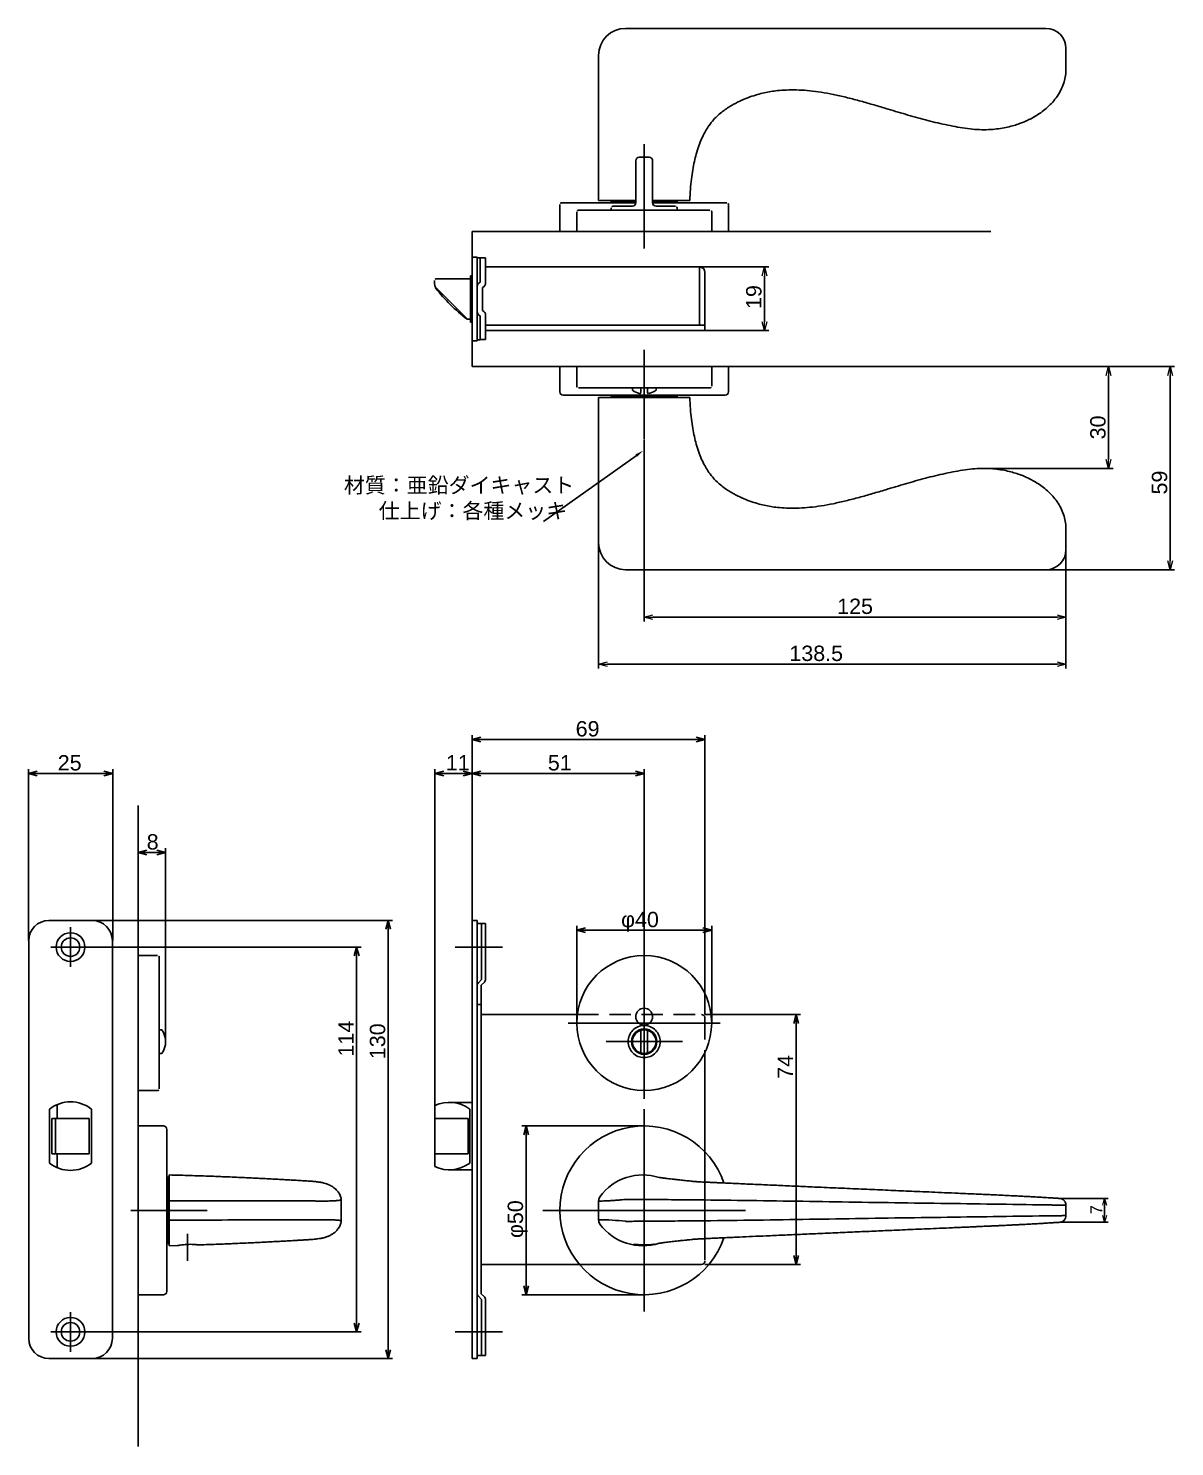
# Model space of a CAD drawing. Header units: millimetres. Extents: x 0 to 1313252738, y -131 to 560100888.
# Drawn here: x 1312632175.7 to 1312632515.4, y 560064987.7 to 560065407.9 of the extents above; entities that cross this region are included whole.
import ezdxf

# ---------------------------------------------------------------- set-up
doc = ezdxf.new("R2010")
doc.units = ezdxf.units.MM
doc.linetypes.add('CENTER2', pattern=[28.575, 19.05, -3.175, 3.175, -3.175])
doc.linetypes.add('HIDDEN', pattern=[9.525, 6.35, -3.175])
doc.layers.get('0').update_dxf_attribs({"lineweight": 0})
for name, color, linetype in [('01', 1, 'Continuous'), ('1CENTER', 7, 'CENTER2'), ('1DIM', 7, 'Continuous'), ('1HIDDEN', 7, 'HIDDEN')]:
    doc.layers.add(name, color=color, linetype=linetype)
doc.styles.get("Standard").update_dxf_attribs({"font": 'arial.ttf'})

msp = doc.modelspace()

# ---------------------------------------------------------------- linework, layer by layer
at = {"linetype": 'ByBlock'}
for p, q in [((1312632393.138, 560065334.573), (1312632393.834, 560065337.173)), ((1312632393.834, 560065337.173), (1312632394.531, 560065334.573)), ((1312632393.834, 560065337.173), (1312632393.834, 560065334.573)), ((1312632393.834, 560065318.373), (1312632393.138, 560065320.973)), ((1312632394.531, 560065320.973), (1312632393.834, 560065318.373)), ((1312632393.834, 560065318.373), (1312632393.834, 560065320.973)), ((1312632495.11, 560065305.073), (1312632495.806, 560065307.673)), ((1312632495.806, 560065307.673), (1312632496.503, 560065305.073)), ((1312632495.806, 560065307.673), (1312632495.806, 560065305.073)), ((1312632513.372, 560065305.073), (1312632514.069, 560065307.673)), ((1312632514.069, 560065307.673), (1312632514.766, 560065305.073)), ((1312632514.069, 560065307.673), (1312632514.069, 560065305.073)), ((1312632495.806, 560065277.507), (1312632495.11, 560065280.107)), ((1312632496.503, 560065280.107), (1312632495.806, 560065277.507)), ((1312632495.806, 560065277.507), (1312632495.806, 560065280.107)), ((1312632514.069, 560065247.473), (1312632513.372, 560065250.073)), ((1312632514.766, 560065250.073), (1312632514.069, 560065247.473)), ((1312632514.069, 560065247.473), (1312632514.069, 560065250.073)), ((1312632358.173, 560065233.463), (1312632360.773, 560065234.16)), ((1312632480.573, 560065234.16), (1312632483.173, 560065233.463)), ((1312632360.773, 560065232.766), (1312632358.173, 560065233.463)), ((1312632358.173, 560065233.463), (1312632360.773, 560065233.463)), ((1312632483.173, 560065233.463), (1312632480.573, 560065232.766)), ((1312632483.173, 560065233.463), (1312632480.573, 560065233.463)), ((1312632344.673, 560065219.53), (1312632347.273, 560065220.227)), ((1312632347.273, 560065218.833), (1312632344.673, 560065219.53)), ((1312632344.673, 560065219.53), (1312632347.273, 560065219.53)), ((1312632480.573, 560065220.227), (1312632483.173, 560065219.53)), ((1312632483.173, 560065219.53), (1312632480.573, 560065218.833)), ((1312632483.173, 560065219.53), (1312632480.573, 560065219.53)), ((1312632494.086, 560065059.211), (1312632494.622, 560065061.211)), ((1312632494.622, 560065061.211), (1312632495.158, 560065059.211)), ((1312632494.622, 560065061.211), (1312632494.622, 560065059.211)), ((1312632494.622, 560065054.14), (1312632494.086, 560065056.14)), ((1312632495.158, 560065056.14), (1312632494.622, 560065054.14)), ((1312632494.622, 560065054.14), (1312632494.622, 560065056.14))]:
    msp.add_line(p, q, dxfattribs=at)
at = {"layer": '01'}
for p, q in [((1312632344.673, 560065356.873), (1312632344.673, 560065399.873)), ((1312632358.173, 560065342.673), (1312632358.173, 560065373.591)), ((1312632358.173, 560065342.673), (1312632358.173, 560065372.302)), ((1312632355.673, 560065368.673), (1312632355.673, 560065356.173)), ((1312632355.673, 560065368.627), (1312632355.673, 560065356.127)), ((1312632359.673, 560065369.673), (1312632356.673, 560065369.673)), ((1312632358.173, 560065342.673), (1312632358.173, 560065371.965)), ((1312632360.673, 560065368.673), (1312632360.673, 560065356.173)), ((1312632360.673, 560065368.627), (1312632360.673, 560065356.127)), ((1312632333.173, 560065347.673), (1312632333.173, 560065355.673)), ((1312632333.673, 560065356.173), (1312632355.673, 560065356.173)), ((1312632360.673, 560065356.173), (1312632382.673, 560065356.173)), ((1312632383.173, 560065347.673), (1312632383.173, 560065355.673)), ((1312632338.173, 560065347.673), (1312632338.173, 560065353.473)), ((1312632338.673, 560065353.973), (1312632377.673, 560065353.973)), ((1312632348.423, 560065354.673), (1312632348.423, 560065353.973)), ((1312632354.673, 560065355.173), (1312632348.923, 560065355.173)), ((1312632367.423, 560065355.173), (1312632361.673, 560065355.173)), ((1312632367.923, 560065354.673), (1312632367.923, 560065353.973)), ((1312632378.173, 560065347.673), (1312632378.173, 560065353.473)), ((1312632307.174, 560065347.673), (1312632460.928, 560065347.673)), ((1312632333.173, 560065347.673), (1312632383.173, 560065347.673)), ((1312632378.173, 560065347.673), (1312632338.173, 560065347.673)), ((1312632358.173, 560065312.673), (1312632358.173, 560065286.173)), ((1312632358.173, 560065312.673), (1312632358.173, 560065286.173)), ((1312632333.173, 560065307.673), (1312632333.173, 560065300.173)), ((1312632338.173, 560065307.673), (1312632378.173, 560065307.673)), ((1312632338.173, 560065307.673), (1312632338.173, 560065301.873)), ((1312632378.173, 560065307.673), (1312632378.173, 560065301.873)), ((1312632383.173, 560065307.673), (1312632383.173, 560065300.173)), ((1312632377.673, 560065301.373), (1312632338.673, 560065301.373)), ((1312632354.673, 560065300.65), (1312632354.673, 560065301.373)), ((1312632357.173, 560065299.974), (1312632357.173, 560065301.373)), ((1312632359.173, 560065299.973), (1312632359.173, 560065301.373)), ((1312632361.673, 560065300.65), (1312632361.673, 560065301.373)), ((1312632334.173, 560065299.173), (1312632382.173, 560065299.173)), ((1312632344.673, 560065298.473), (1312632344.673, 560065255.473)), ((1312632307.173, 560065143.545), (1312632307.173, 560065198.475)), ((1312632373.573, 560065197.175), (1312632309.773, 560065197.175)), ((1312632376.173, 560065115.673), (1312632376.173, 560065198.475)), ((1312632175.673, 560065137.673), (1312632175.673, 560065188.395)), ((1312632200.673, 560065137.673), (1312632200.673, 560065188.395)), ((1312632296.173, 560065085.673), (1312632296.173, 560065188.395)), ((1312632307.173, 560065143.545), (1312632307.173, 560065188.395)), ((1312632307.173, 560065143.545), (1312632307.173, 560065188.395)), ((1312632358.173, 560065107.673), (1312632358.173, 560065188.395)), ((1312632178.273, 560065187.095), (1312632198.073, 560065187.095)), ((1312632298.773, 560065187.095), (1312632304.573, 560065187.095)), ((1312632309.773, 560065187.095), (1312632355.573, 560065187.095)), ((1312632208.173, 560065177.675), (1312632208.173, 560064987.675)), ((1312632208.173, 560065133.173), (1312632208.173, 560065164.973)), ((1312632210.773, 560065163.673), (1312632213.742, 560065163.673)), ((1312632216.342, 560065107.673), (1312632216.342, 560065164.973)), ((1312632194.573, 560065143.573), (1312632283.626, 560065143.573)), ((1312632338.173, 560065113.173), (1312632338.173, 560065141.973)), ((1312632378.173, 560065113.173), (1312632378.173, 560065141.973)), ((1312632282.326, 560065140.973), (1312632282.326, 560065016.374)), ((1312632340.773, 560065140.673), (1312632375.573, 560065140.673)), ((1312632193.975, 560065135.674), (1312632274.261, 560065135.674)), ((1312632208.173, 560065133.173), (1312632208.173, 560065093.173)), ((1312632208.173, 560065133.173), (1312632213.973, 560065133.173)), ((1312632214.473, 560065093.673), (1312632214.473, 560065132.673)), ((1312632272.961, 560065133.074), (1312632272.961, 560065024.274)), ((1312632302.173, 560065135.673), (1312632316.173, 560065135.673)), ((1312632358.173, 560065135.673), (1312632358.173, 560065090.673)), ((1312632358.173, 560065118.985), (1312632358.173, 560065096.362)), ((1312632335.673, 560065113.173), (1312632380.673, 560065113.173)), ((1312632376.173, 560065115.673), (1312632404.473, 560065115.673)), ((1312632403.173, 560065113.073), (1312632403.173, 560065044.273)), ((1312632215.215, 560065111.173), (1312632214.473, 560065111.173)), ((1312632369.485, 560065107.673), (1312632346.861, 560065107.673)), ((1312632357.173, 560065104.319), (1312632357.173, 560065111.027)), ((1312632359.173, 560065104.319), (1312632359.173, 560065111.027)), ((1312632215.215, 560065104.173), (1312632214.473, 560065104.173)), ((1312632208.173, 560065093.173), (1312632213.973, 560065093.173)), ((1312632358.173, 560065087.675), (1312632358.173, 560065027.675)), ((1312632208.173, 560065082.675), (1312632208.173, 560065032.675)), ((1312632208.173, 560065082.675), (1312632215.673, 560065082.675)), ((1312632358.173, 560065082.675), (1312632321.873, 560065082.675)), ((1312632216.673, 560065033.675), (1312632216.673, 560065081.675)), ((1312632323.173, 560065080.075), (1312632323.173, 560065035.275)), ((1312632376.173, 560065075.023), (1312632376.173, 560065042.873)), ((1312632206.045, 560065057.675), (1312632228.673, 560065057.675)), ((1312632328.173, 560065057.675), (1312632388.173, 560065057.675)), ((1312632338.964, 560065041.673), (1312632375.173, 560065041.673)), ((1312632376.173, 560065041.673), (1312632404.473, 560065041.673)), ((1312632208.173, 560065032.675), (1312632215.673, 560065032.675)), ((1312632358.173, 560065032.675), (1312632321.873, 560065032.675)), ((1312632193.975, 560065021.674), (1312632274.261, 560065021.674)), ((1312632302.173, 560065021.673), (1312632316.173, 560065021.673)), ((1312632194.5, 560065013.774), (1312632283.626, 560065013.774))]:
    msp.add_line(p, q, dxfattribs=at)
at = {"layer": '01', "linetype": 'Continuous'}
for p, q in [((1312632355.673, 560065356.873), (1312632345.061, 560065356.873)), ((1312632348.173, 560065356.673), (1312632355.673, 560065356.673)), ((1312632369.948, 560065356.873), (1312632360.673, 560065356.873)), ((1312632360.673, 560065356.673), (1312632368.173, 560065356.673)), ((1312632368.173, 560065356.873), (1312632368.173, 560065356.673)), ((1312632371.673, 560065356.873), (1312632369.948, 560065356.873)), ((1312632369.948, 560065298.473), (1312632345.061, 560065298.473)), ((1312632348.173, 560065298.673), (1312632348.173, 560065298.473)), ((1312632348.173, 560065298.673), (1312632368.173, 560065298.673)), ((1312632368.173, 560065298.473), (1312632368.173, 560065298.673)), ((1312632371.673, 560065298.473), (1312632369.948, 560065298.473)), ((1312632217.373, 560065067.675), (1312632217.173, 560065067.675)), ((1312632217.173, 560065057.675), (1312632217.173, 560065067.675)), ((1312632217.373, 560065068.175), (1312632217.373, 560065061.727)), ((1312632217.173, 560065047.675), (1312632217.173, 560065057.675)), ((1312632217.373, 560065060.544), (1312632217.373, 560065054.806)), ((1312632268.373, 560065054.481), (1312632268.373, 560065060.931)), ((1312632268.373, 560065060.931), (1312632268.373, 560065060.921)), ((1312632344.673, 560065060.417), (1312632344.673, 560065054.867)), ((1312632483.173, 560065059.219), (1312632483.173, 560065056.131)), ((1312632217.373, 560065053.622), (1312632217.373, 560065047.175)), ((1312632268.296, 560065053.87), (1312632268.3, 560065053.878)), ((1312632268.3, 560065053.878), (1312632268.3, 560065053.878)), ((1312632268.3, 560065053.878), (1312632268.3, 560065053.878)), ((1312632217.173, 560065047.675), (1312632217.373, 560065047.675)), ((1312632217.373, 560065047.175), (1312632219.828, 560065047.244))]:
    msp.add_line(p, q, dxfattribs=at)
at = {"layer": '01', "linetype": 'ByBlock'}
for p, q in [((1312632307.174, 560065347.673), (1312632307.174, 560065307.673)), ((1312632307.174, 560065340.073), (1312632308.674, 560065340.073)), ((1312632307.174, 560065315.273), (1312632307.174, 560065340.073)), ((1312632308.674, 560065340.073), (1312632308.674, 560065315.273)), ((1312632308.674, 560065339.873), (1312632311.174, 560065339.873)), ((1312632309.574, 560065332.673), (1312632309.574, 560065339.873)), ((1312632311.174, 560065332.512), (1312632311.174, 560065339.873)), ((1312632307.174, 560065334.523), (1312632306.674, 560065334.523)), ((1312632306.674, 560065320.823), (1312632306.674, 560065334.523)), ((1312632374.574, 560065337.173), (1312632311.174, 560065337.173)), ((1312632374.574, 560065319.973), (1312632374.574, 560065337.173)), ((1312632376.174, 560065318.373), (1312632376.174, 560065335.573)), ((1312632296.074, 560065332.473), (1312632296.074, 560065333.173)), ((1312632296.074, 560065332.095), (1312632296.074, 560065332.473)), ((1312632296.274, 560065331.346), (1312632296.274, 560065331.176)), ((1312632305.728, 560065321.82), (1312632296.513, 560065331.034)), ((1312632306.674, 560065333.673), (1312632296.574, 560065333.673)), ((1312632310.274, 560065324.273), (1312632310.274, 560065331.073)), ((1312632309.574, 560065322.673), (1312632309.574, 560065315.573)), ((1312632311.174, 560065315.673), (1312632311.174, 560065322.835)), ((1312632306.674, 560065321.673), (1312632305.875, 560065321.673)), ((1312632306.674, 560065321.673), (1312632306.081, 560065321.673)), ((1312632306.674, 560065320.823), (1312632307.174, 560065320.823)), ((1312632376.174, 560065319.973), (1312632311.174, 560065319.973)), ((1312632328.611, 560065318.373), (1312632311.174, 560065318.373)), ((1312632376.174, 560065318.373), (1312632325.774, 560065318.373)), ((1312632307.174, 560065315.273), (1312632308.674, 560065315.273)), ((1312632309.574, 560065315.573), (1312632308.674, 560065315.573)), ((1312632311.174, 560065315.673), (1312632309.574, 560065315.673)), ((1312632307.174, 560065307.673), (1312632460.928, 560065307.673)), ((1312632307.173, 560065197.175), (1312632309.773, 560065197.871)), ((1312632309.773, 560065196.478), (1312632307.173, 560065197.175)), ((1312632307.173, 560065197.175), (1312632309.773, 560065197.175)), ((1312632373.573, 560065197.871), (1312632376.173, 560065197.175)), ((1312632376.173, 560065197.175), (1312632373.573, 560065196.478)), ((1312632376.173, 560065197.175), (1312632373.573, 560065197.175)), ((1312632175.673, 560065187.095), (1312632178.273, 560065187.792)), ((1312632198.073, 560065187.792), (1312632200.673, 560065187.095)), ((1312632296.173, 560065187.095), (1312632298.773, 560065187.792)), ((1312632304.573, 560065187.792), (1312632307.173, 560065187.095)), ((1312632307.173, 560065187.095), (1312632309.773, 560065187.792)), ((1312632355.573, 560065187.792), (1312632358.173, 560065187.095)), ((1312632178.273, 560065186.398), (1312632175.673, 560065187.095)), ((1312632175.673, 560065187.095), (1312632178.273, 560065187.095)), ((1312632200.673, 560065187.095), (1312632198.073, 560065186.398)), ((1312632200.673, 560065187.095), (1312632198.073, 560065187.095)), ((1312632298.773, 560065186.398), (1312632296.173, 560065187.095)), ((1312632296.173, 560065187.095), (1312632298.773, 560065187.095)), ((1312632307.173, 560065187.095), (1312632304.573, 560065186.398)), ((1312632307.173, 560065187.095), (1312632304.573, 560065187.095)), ((1312632309.773, 560065186.398), (1312632307.173, 560065187.095)), ((1312632307.173, 560065187.095), (1312632309.773, 560065187.095)), ((1312632358.173, 560065187.095), (1312632355.573, 560065186.398)), ((1312632358.173, 560065187.095), (1312632355.573, 560065187.095)), ((1312632208.173, 560065163.673), (1312632210.773, 560065164.37)), ((1312632210.773, 560065162.977), (1312632208.173, 560065163.673)), ((1312632208.173, 560065163.673), (1312632210.773, 560065163.673)), ((1312632213.742, 560065164.37), (1312632216.342, 560065163.673)), ((1312632216.342, 560065163.673), (1312632213.742, 560065162.977)), ((1312632216.342, 560065163.673), (1312632213.742, 560065163.673)), ((1312632181.773, 560065143.573), (1312632194.573, 560065143.573)), ((1312632281.629, 560065140.973), (1312632282.326, 560065143.573)), ((1312632282.326, 560065143.573), (1312632283.022, 560065140.973)), ((1312632282.326, 560065143.573), (1312632282.326, 560065140.973)), ((1312632307.173, 560065143.573), (1312632307.173, 560065013.773)), ((1312632307.173, 560065143.573), (1312632308.673, 560065143.573)), ((1312632308.673, 560065143.573), (1312632308.673, 560065013.773)), ((1312632308.673, 560065142.673), (1312632311.173, 560065142.673)), ((1312632309.973, 560065142.673), (1312632309.973, 560065126.073)), ((1312632311.173, 560065142.673), (1312632311.173, 560065126.17)), ((1312632338.173, 560065140.673), (1312632340.773, 560065141.37)), ((1312632375.573, 560065141.37), (1312632378.173, 560065140.673)), ((1312632175.773, 560065137.573), (1312632175.773, 560065019.773)), ((1312632200.573, 560065137.573), (1312632200.573, 560065019.773)), ((1312632340.773, 560065139.977), (1312632338.173, 560065140.673)), ((1312632338.173, 560065140.673), (1312632340.773, 560065140.673)), ((1312632378.173, 560065140.673), (1312632375.573, 560065139.977)), ((1312632378.173, 560065140.673), (1312632375.573, 560065140.673)), ((1312632272.265, 560065133.074), (1312632272.961, 560065135.674)), ((1312632272.961, 560065135.674), (1312632273.658, 560065133.074)), ((1312632272.961, 560065135.674), (1312632272.961, 560065133.074)), ((1312632309.973, 560065126.073), (1312632309.025, 560065125.125)), ((1312632310.822, 560065125.322), (1312632309.873, 560065124.373)), ((1312632309.873, 560065124.373), (1312632309.873, 560065032.973)), ((1312632308.673, 560065118.673), (1312632309.873, 560065118.673)), ((1312632309.873, 560065115.673), (1312632338.33, 560065115.673)), ((1312632402.476, 560065113.073), (1312632403.173, 560065115.673)), ((1312632403.173, 560065115.673), (1312632403.87, 560065113.073)), ((1312632403.173, 560065115.673), (1312632403.173, 560065113.073)), ((1312632376.173, 560065104.456), (1312632376.173, 560065075.023)), ((1312632181.923, 560065087.671), (1312632181.923, 560065071.676)), ((1312632184.173, 560065089.002), (1312632184.173, 560065084.923)), ((1312632194.423, 560065087.671), (1312632194.423, 560065071.676)), ((1312632296.173, 560065088.705), (1312632296.173, 560065070.642)), ((1312632300.466, 560065089.673), (1312632307.173, 560065089.673)), ((1312632306.466, 560065087.673), (1312632306.466, 560065071.673)), ((1312632182.673, 560065084.923), (1312632182.673, 560065074.423)), ((1312632182.673, 560065084.923), (1312632193.673, 560065084.923)), ((1312632183.673, 560065084.923), (1312632183.673, 560065074.423)), ((1312632193.673, 560065084.923), (1312632193.673, 560065074.423)), ((1312632296.173, 560065084.923), (1312632305.966, 560065084.923)), ((1312632305.966, 560065084.923), (1312632305.966, 560065074.423)), ((1312632322.476, 560065080.075), (1312632323.173, 560065082.675)), ((1312632323.173, 560065082.675), (1312632323.87, 560065080.075)), ((1312632323.173, 560065082.675), (1312632323.173, 560065080.075)), ((1312632182.673, 560065074.423), (1312632193.673, 560065074.423)), ((1312632184.173, 560065074.423), (1312632184.173, 560065070.345)), ((1312632296.173, 560065074.423), (1312632305.966, 560065074.423)), ((1312632300.466, 560065069.673), (1312632307.173, 560065069.673)), ((1312632309.873, 560065041.673), (1312632338.964, 560065041.673)), ((1312632403.173, 560065041.673), (1312632402.476, 560065044.273)), ((1312632403.87, 560065044.273), (1312632403.173, 560065041.673)), ((1312632403.173, 560065041.673), (1312632403.173, 560065044.273)), ((1312632309.973, 560065031.273), (1312632309.025, 560065032.222)), ((1312632310.822, 560065032.025), (1312632309.873, 560065032.973)), ((1312632323.173, 560065032.675), (1312632322.476, 560065035.275)), ((1312632323.87, 560065035.275), (1312632323.173, 560065032.675)), ((1312632323.173, 560065032.675), (1312632323.173, 560065035.275)), ((1312632309.973, 560065014.673), (1312632309.973, 560065031.273)), ((1312632311.173, 560065014.673), (1312632311.173, 560065031.176)), ((1312632272.961, 560065021.674), (1312632272.265, 560065024.274)), ((1312632273.658, 560065024.274), (1312632272.961, 560065021.674)), ((1312632272.961, 560065021.674), (1312632272.961, 560065024.274)), ((1312632282.326, 560065013.774), (1312632281.629, 560065016.374)), ((1312632283.022, 560065016.374), (1312632282.326, 560065013.774)), ((1312632282.326, 560065013.774), (1312632282.326, 560065016.374)), ((1312632181.773, 560065013.773), (1312632194.573, 560065013.773)), ((1312632307.173, 560065013.773), (1312632308.673, 560065013.773)), ((1312632308.673, 560065014.673), (1312632311.173, 560065014.673))]:
    msp.add_line(p, q, dxfattribs=at)
for centre, radius in [((1312632188.173, 560065135.673), 4.25), ((1312632188.173, 560065135.673), 2.75), ((1312632188.173, 560065021.673), 4.25), ((1312632188.173, 560065021.673), 2.75)]:
    msp.add_circle(centre, radius, dxfattribs=at)
at = {"layer": '01'}
for centre, radius in [((1312632358.173, 560065113.173), 20), ((1312632358.173, 560065115.073), 2.5), ((1312632358.173, 560065107.673), 3.75), ((1312632358.173, 560065107.673), 3.5)]:
    msp.add_circle(centre, radius, dxfattribs=at)
for centre, radius, start, end in [((1312632352.673, 560065399.873), 8, 90, 180), ((1312632356.673, 560065368.673), 1, 90, 180), ((1312632359.673, 560065368.673), 1, 0, 90), ((1312632333.673, 560065355.673), 0.5, 90, 180), ((1312632354.673, 560065356.173), 1, 270, 0), ((1312632361.673, 560065356.173), 1, 180, 270), ((1312632382.673, 560065355.673), 0.5, 0, 90), ((1312632338.673, 560065353.473), 0.5, 90, 180), ((1312632348.923, 560065354.673), 0.5, 90, 180), ((1312632367.423, 560065354.673), 0.5, 0, 90), ((1312632377.673, 560065353.473), 0.5, 0, 90), ((1312632338.673, 560065301.873), 0.5, 180, 270), ((1312632377.673, 560065301.873), 0.5, 270, 0), ((1312632334.173, 560065300.173), 1, 180, 270), ((1312632358.173, 560065305.523), 6, 234.31467, 256.81651), ((1312632356.873, 560065299.974), 0.3, 256.81651, 0), ((1312632359.473, 560065299.974), 0.3, 180, 283.18349), ((1312632358.173, 560065305.523), 6, 283.18349, 305.68533), ((1312632382.173, 560065300.173), 1, 270, 0), ((1312632352.673, 560065255.473), 8, 180, 270), ((1312632213.973, 560065132.673), 0.5, 0, 90), ((1312632210.342, 560065107.673), 6, 324.31467, 35.68533), ((1312632213.973, 560065093.673), 0.5, 270, 0), ((1312632215.673, 560065081.675), 1, 0, 90), ((1312632358.173, 560065057.675), 25, 18.9363, 341.06366), ((1312632344.684, 560064986.793), 68.106, 83.26306, 90.01046), ((1312632375.173, 560065042.673), 1, 270, 0), ((1312632215.673, 560065033.675), 1, 270, 0)]:
    msp.add_arc(centre, radius, start, end, dxfattribs=at)
at = {"layer": '01', "linetype": 'Continuous'}
for centre, radius, start, end in [((1312632477.173, 560065401.873), 6, 0, 90), ((1312632477.173, 560065253.473), 6, 270, 0), ((1312632357.79, 560065052.385), 15.79, 72.14902, 143.72338), ((1312632481.173, 560065059.219), 2, 0.00002, 41.22499), ((1312632357.79, 560065062.965), 15.79, 216.27662, 287.8799), ((1312632481.173, 560065056.131), 2, 315.06543, 359.99997)]:
    msp.add_arc(centre, radius, start, end, dxfattribs=at)
at = {"layer": '01', "linetype": 'ByBlock'}
for centre, radius, start, end in [((1312632374.574, 560065335.573), 1.6, 0, 90), ((1312632296.574, 560065333.173), 0.5, 90, 180), ((1312632297.574, 560065332.095), 1.5, 190.62811, 225), ((1312632296.574, 560065331.176), 0.3, 180, 217.74053), ((1312632335.876, 560065361.596), 50, 217.74053, 232.86781), ((1312632310.274, 560065331.235), 1.6, 115.94448, 180), ((1312632309.574, 560065332.512), 1.6, 295.94448, 0), ((1312632306.081, 560065322.173), 0.5, 225, 270), ((1312632310.274, 560065324.112), 1.6, 180, 244.05552), ((1312632309.574, 560065322.835), 1.6, 0, 64.05552), ((1312632305.875, 560065321.973), 0.3, 232.86781, 270), ((1312632181.773, 560065137.573), 6, 90, 180), ((1312632194.573, 560065137.573), 6, 0, 90), ((1312632309.873, 560065124.276), 1.2, 135, 180), ((1312632309.973, 560065126.17), 1.2, 315, 0), ((1312632188.173, 560065079.673), 10.15, 51.99257, 128.00743), ((1312632300.466, 560065079.673), 10, 53.13011, 115.42247), ((1312632188.173, 560065079.673), 10.15, 231.99257, 308.00743), ((1312632300.466, 560065079.673), 10, 244.57753, 306.86989), ((1312632309.873, 560065033.07), 1.2, 180, 225), ((1312632309.973, 560065031.176), 1.2, 0, 45), ((1312632181.773, 560065019.773), 6, 180, 270), ((1312632194.573, 560065019.773), 6, 270, 0)]:
    msp.add_arc(centre, radius, start, end, dxfattribs=at)
at = {"layer": '01', "linetype": 'Continuous'}
for points, knots in [([(1312632477.173, 560065407.873), (1312632471.986, 560065407.873), (1312632466.799, 560065407.873), (1312632456.424, 560065407.873), (1312632451.236, 560065407.873), (1312632440.861, 560065407.873), (1312632435.674, 560065407.873), (1312632425.299, 560065407.873), (1312632420.112, 560065407.873), (1312632404.55, 560065407.873), (1312632394.175, 560065407.873), (1312632378.612, 560065407.873), (1312632373.425, 560065407.873), (1312632365.643, 560065407.873), (1312632363.049, 560065407.873), (1312632359.158, 560065407.873), (1312632357.213, 560065407.873), (1312632354.943, 560065407.873), (1312632353.808, 560065407.873), (1312632353.241, 560065407.873), (1312632352.998, 560065407.873), (1312632352.835, 560065407.873), (1312632352.754, 560065407.873), (1312632352.673, 560065407.873)], [0, 0, 0, 0, 0.125, 0.125, 0.25, 0.25, 0.375, 0.375, 0.5, 0.5, 0.75, 0.75, 0.875, 0.875, 0.9375, 0.9375, 0.96875, 0.984375, 0.9921875, 0.9960938, 0.9980469, 0.9980469, 1, 1, 1, 1]), ([(1312632483.173, 560065395.873), (1312632483.146, 560065395.231), (1312632483.092, 560065393.916), (1312632482.638, 560065391.94), (1312632481.897, 560065389.99), (1312632480.866, 560065388.133), (1312632479.603, 560065386.421), (1312632478.148, 560065384.868), (1312632476.561, 560065383.498), (1312632474.933, 560065382.339), (1312632473.358, 560065381.403), (1312632471.908, 560065380.67), (1312632470.609, 560065380.102), (1312632469.249, 560065379.582), (1312632467.695, 560065379.076), (1312632465.817, 560065378.59), (1312632463.718, 560065378.191), (1312632461.397, 560065377.915), (1312632458.862, 560065377.806), (1312632456.125, 560065377.901), (1312632453.26, 560065378.269), (1312632450.325, 560065378.754), (1312632446.383, 560065379.541), (1312632441.467, 560065380.74), (1312632435.599, 560065382.398), (1312632430.384, 560065383.967), (1312632425.812, 560065385.328), (1312632421.891, 560065386.444), (1312632418.022, 560065387.453), (1312632414.264, 560065388.305), (1312632410.691, 560065388.958), (1312632407.317, 560065389.402), (1312632404.136, 560065389.638), (1312632401.125, 560065389.67), (1312632398.493, 560065389.519), (1312632396.217, 560065389.243), (1312632394.225, 560065388.89), (1312632392.188, 560065388.409), (1312632390.013, 560065387.748), (1312632387.652, 560065386.845), (1312632385.593, 560065385.867), (1312632383.862, 560065384.915), (1312632382.491, 560065384.061), (1312632381.097, 560065383.046), (1312632379.697, 560065381.822), (1312632378.312, 560065380.337), (1312632377.099, 560065378.705), (1312632376.047, 560065376.954), (1312632375.137, 560065375.108), (1312632374.293, 560065372.98), (1312632373.589, 560065370.723), (1312632373.009, 560065368.357), (1312632372.537, 560065365.896), (1312632372.147, 560065363.159), (1312632371.841, 560065360.122), (1312632371.731, 560065357.992), (1312632371.673, 560065356.873)], [0, 0, 0, 0, 0.0135101, 0.0276149, 0.0424101, 0.0572725, 0.0721308, 0.0870361, 0.1019474, 0.1161424, 0.1290231, 0.1404444, 0.1502903, 0.1588337, 0.1710571, 0.1846385, 0.1996017, 0.2159657, 0.2337425, 0.2529357, 0.2734775, 0.2944341, 0.315509, 0.3579925, 0.4008133, 0.4437497, 0.4725304, 0.5011517, 0.5294911, 0.5566101, 0.5821788, 0.6058424, 0.628155, 0.6492184, 0.6691428, 0.6835478, 0.6974074, 0.7116728, 0.7275445, 0.7451763, 0.7647898, 0.7754357, 0.7867162, 0.7987372, 0.8116677, 0.8257603, 0.841368, 0.8543447, 0.8686668, 0.8846031, 0.9024536, 0.9183335, 0.9358301, 0.9551358, 0.9764543, 1, 1, 1, 1]), ([(1312632344.673, 560065356.873), (1312632344.673, 560065356.873), (1312632344.706, 560065356.873), (1312632344.839, 560065356.873), (1312632344.935, 560065356.873), (1312632345.061, 560065356.873)], [0, 0, 0, 0, 0.5, 0.5, 1, 1, 1, 1]), ([(1312632344.673, 560065298.473), (1312632344.673, 560065298.473), (1312632344.706, 560065298.473), (1312632344.839, 560065298.473), (1312632344.935, 560065298.473), (1312632345.061, 560065298.473)], [0, 0, 0, 0, 0.5, 0.5, 1, 1, 1, 1]), ([(1312632483.173, 560065259.473), (1312632483.146, 560065260.116), (1312632483.092, 560065261.43), (1312632482.638, 560065263.406), (1312632481.897, 560065265.357), (1312632480.866, 560065267.214), (1312632479.603, 560065268.925), (1312632478.148, 560065270.478), (1312632476.561, 560065271.849), (1312632474.933, 560065273.008), (1312632473.358, 560065273.944), (1312632471.908, 560065274.677), (1312632470.609, 560065275.245), (1312632469.249, 560065275.765), (1312632467.695, 560065276.271), (1312632465.817, 560065276.757), (1312632463.718, 560065277.156), (1312632461.397, 560065277.432), (1312632458.862, 560065277.541), (1312632456.125, 560065277.446), (1312632453.26, 560065277.078), (1312632450.325, 560065276.593), (1312632446.383, 560065275.806), (1312632441.467, 560065274.607), (1312632435.599, 560065272.949), (1312632430.384, 560065271.38), (1312632425.812, 560065270.019), (1312632421.891, 560065268.903), (1312632418.022, 560065267.894), (1312632414.264, 560065267.042), (1312632410.691, 560065266.389), (1312632407.317, 560065265.944), (1312632404.136, 560065265.709), (1312632401.125, 560065265.677), (1312632398.493, 560065265.828), (1312632396.217, 560065266.104), (1312632394.225, 560065266.457), (1312632392.188, 560065266.938), (1312632390.013, 560065267.599), (1312632387.652, 560065268.502), (1312632385.593, 560065269.479), (1312632383.862, 560065270.432), (1312632382.491, 560065271.285), (1312632381.097, 560065272.301), (1312632379.697, 560065273.524), (1312632378.312, 560065275.01), (1312632377.099, 560065276.642), (1312632376.047, 560065278.392), (1312632375.137, 560065280.239), (1312632374.293, 560065282.367), (1312632373.589, 560065284.623), (1312632373.009, 560065286.99), (1312632372.537, 560065289.451), (1312632372.147, 560065292.188), (1312632371.841, 560065295.225), (1312632371.731, 560065297.355), (1312632371.673, 560065298.473)], [0, 0, 0, 0, 0.0135101, 0.0276149, 0.0424101, 0.0572725, 0.0721308, 0.0870361, 0.1019474, 0.1161424, 0.1290231, 0.1404444, 0.1502903, 0.1588337, 0.1710571, 0.1846385, 0.1996017, 0.2159657, 0.2337425, 0.2529357, 0.2734775, 0.2944341, 0.315509, 0.3579925, 0.4008133, 0.4437497, 0.4725304, 0.5011517, 0.5294911, 0.5566101, 0.5821788, 0.6058424, 0.628155, 0.6492184, 0.6691428, 0.6835478, 0.6974074, 0.7116728, 0.7275445, 0.7451763, 0.7647898, 0.7754357, 0.7867162, 0.7987372, 0.8116677, 0.8257603, 0.841368, 0.8543447, 0.8686668, 0.8846031, 0.9024536, 0.9183335, 0.9358301, 0.9551358, 0.9764543, 1, 1, 1, 1]), ([(1312632477.173, 560065247.473), (1312632471.986, 560065247.473), (1312632466.799, 560065247.473), (1312632456.424, 560065247.473), (1312632451.236, 560065247.473), (1312632440.861, 560065247.473), (1312632435.674, 560065247.473), (1312632425.299, 560065247.473), (1312632420.112, 560065247.473), (1312632404.55, 560065247.473), (1312632394.175, 560065247.473), (1312632378.612, 560065247.473), (1312632373.425, 560065247.473), (1312632365.643, 560065247.473), (1312632363.049, 560065247.473), (1312632359.158, 560065247.473), (1312632357.213, 560065247.473), (1312632354.943, 560065247.473), (1312632353.808, 560065247.473), (1312632353.241, 560065247.473), (1312632352.998, 560065247.473), (1312632352.835, 560065247.473), (1312632352.754, 560065247.473), (1312632352.673, 560065247.473)], [0, 0, 0, 0, 0.125, 0.125, 0.25, 0.25, 0.375, 0.375, 0.5, 0.5, 0.75, 0.75, 0.875, 0.875, 0.9375, 0.9375, 0.96875, 0.984375, 0.9921875, 0.9960938, 0.9980469, 0.9980469, 1, 1, 1, 1]), ([(1312632268.287, 560065061.482), (1312632268.225, 560065061.677), (1312632268.082, 560065062.123), (1312632267.795, 560065062.651), (1312632267.467, 560065063.143), (1312632267.087, 560065063.598), (1312632266.68, 560065064.001), (1312632266.261, 560065064.347), (1312632265.8, 560065064.677), (1312632265.285, 560065064.991), (1312632264.674, 560065065.29), (1312632264.067, 560065065.531), (1312632263.395, 560065065.74), (1312632262.755, 560065065.89), (1312632262.24, 560065065.989), (1312632261.677, 560065066.077), (1312632261.086, 560065066.152), (1312632260.425, 560065066.221), (1312632259.691, 560065066.286), (1312632258.963, 560065066.341), (1312632258.221, 560065066.393), (1312632257.555, 560065066.436), (1312632256.842, 560065066.479), (1312632256.029, 560065066.527), (1312632254.981, 560065066.586), (1312632253.814, 560065066.651), (1312632252.463, 560065066.726), (1312632250.91, 560065066.811), (1312632249.094, 560065066.909), (1312632246.984, 560065067.021), (1312632244.869, 560065067.13), (1312632242.781, 560065067.235), (1312632240.749, 560065067.333), (1312632238.486, 560065067.437), (1312632235.945, 560065067.548), (1312632233.459, 560065067.649), (1312632231.059, 560065067.741), (1312632228.785, 560065067.823), (1312632226.296, 560065067.908), (1312632223.566, 560065067.996), (1312632220.565, 560065068.086), (1312632218.47, 560065068.144), (1312632217.373, 560065068.175)], [0, 0, 0, 0, 0.0120625, 0.0275794, 0.043745, 0.0599566, 0.0806002, 0.0989978, 0.1150826, 0.1392662, 0.1636318, 0.1876977, 0.2107307, 0.2224547, 0.2345253, 0.245487, 0.2555082, 0.2653306, 0.2782524, 0.2927555, 0.3062783, 0.3179499, 0.3276408, 0.3432997, 0.3602034, 0.3806317, 0.4031249, 0.4295786, 0.4608878, 0.4973393, 0.5393023, 0.5709588, 0.6058414, 0.6444693, 0.6875087, 0.7358016, 0.770763, 0.8087712, 0.8502233, 0.8955672, 0.945306, 1, 1, 1, 1]), ([(1312632481.358, 560065061.211), (1312632481.035, 560065061.229), (1312632480.915, 560065061.235), (1312632480.825, 560065061.24), (1312632480.625, 560065061.251), (1312632480.412, 560065061.264), (1312632480.156, 560065061.28), (1312632479.813, 560065061.302), (1312632479.117, 560065061.348), (1312632478.333, 560065061.398), (1312632477.259, 560065061.466), (1312632475.844, 560065061.552), (1312632474.172, 560065061.649), (1312632472.476, 560065061.743), (1312632470.82, 560065061.831), (1312632469.201, 560065061.914), (1312632467.293, 560065062.01), (1312632465.102, 560065062.116), (1312632462.721, 560065062.228), (1312632460.578, 560065062.327), (1312632458.553, 560065062.419), (1312632456.418, 560065062.514), (1312632453.952, 560065062.624), (1312632450.835, 560065062.76), (1312632447.268, 560065062.915), (1312632443.465, 560065063.079), (1312632439.916, 560065063.232), (1312632435.617, 560065063.418), (1312632430.377, 560065063.645), (1312632424.028, 560065063.922), (1312632417.414, 560065064.211), (1312632411.147, 560065064.486), (1312632405.298, 560065064.743), (1312632400.003, 560065064.977), (1312632394.832, 560065065.207), (1312632389.876, 560065065.427), (1312632385.166, 560065065.638), (1312632381.634, 560065065.796), (1312632379.221, 560065065.904), (1312632377.835, 560065065.966), (1312632376.582, 560065066.024), (1312632375.513, 560065066.076), (1312632374.66, 560065066.121), (1312632374.039, 560065066.155), (1312632373.634, 560065066.18), (1312632373.392, 560065066.196), (1312632373.22, 560065066.209), (1312632372.995, 560065066.229), (1312632372.644, 560065066.271), (1312632372.003, 560065066.336), (1312632371.193, 560065066.419), (1312632370.331, 560065066.508), (1312632369.516, 560065066.594), (1312632368.568, 560065066.695), (1312632367.53, 560065066.808), (1312632366.425, 560065066.931), (1312632365.483, 560065067.039), (1312632364.516, 560065067.155), (1312632363.586, 560065067.274), (1312632362.992, 560065067.358), (1312632362.7, 560065067.403), (1312632362.631, 560065067.415)], [0, 0, 0, 0, 0.00147725, 0.00677059, 0.01202874, 0.01739788, 0.0227928, 0.02979439, 0.03580823, 0.04245819, 0.05015085, 0.06230158, 0.0753977, 0.08809733, 0.10033526, 0.11204966, 0.12349401, 0.1416507, 0.15903006, 0.1740836, 0.18706374, 0.20183965, 0.21914852, 0.23903337, 0.26743935, 0.29415506, 0.31903498, 0.34226972, 0.38489142, 0.42981648, 0.47672954, 0.52515594, 0.56279172, 0.6007812, 0.63731679, 0.67219859, 0.70542319, 0.73661447, 0.74652372, 0.75618328, 0.76574285, 0.77298087, 0.78004587, 0.78648821, 0.79126899, 0.79538882, 0.8010715, 0.80774481, 0.81624076, 0.82575396, 0.8354108, 0.845671, 0.85557832, 0.86509743, 0.88104643, 0.89581455, 0.91013652, 0.92415022, 0.94616918, 0.96951878, 0.97826926, 0.97826926, 0.97826926, 0.97826926]), ([(1312632217.373, 560065060.544), (1312632217.373, 560065060.757), (1312632217.373, 560065060.964), (1312632217.373, 560065061.369), (1312632217.373, 560065061.556), (1312632217.373, 560065061.727)], [0, 0, 0, 0, 0.5, 0.5, 1, 1, 1, 1]), ([(1312632268.3, 560065061.471), (1312632268.3, 560065061.471), (1312632268.299, 560065061.474), (1312632268.297, 560065061.478), (1312632268.295, 560065061.483), (1312632268.294, 560065061.484)], [0, 0, 0, 0, 0.0000377, 0.6082262, 1, 1, 1, 1]), ([(1312632268.374, 560065060.942), (1312632268.368, 560065061.074), (1312632268.361, 560065061.252), (1312632268.307, 560065061.432), (1312632268.293, 560065061.478)], [0, 0, 0, 0, 0.7418263, 1, 1, 1, 1]), ([(1312632345.061, 560065061.727), (1312632344.935, 560065061.49), (1312632344.839, 560065061.303), (1312632344.706, 560065060.898), (1312632344.673, 560065060.691), (1312632344.673, 560065060.478)], [0, 0, 0, 0, 0.5, 0.5, 1, 1, 1, 1]), ([(1312632344.683, 560065060.451), (1312632344.666, 560065060.454), (1312632344.617, 560065060.464), (1312632344.712, 560065060.471), (1312632344.661, 560065060.483), (1312632344.688, 560065060.505), (1312632344.668, 560065060.532), (1312632344.671, 560065060.54), (1312632344.673, 560065060.544)], [0, 0, 0, 0, 0.0262082, 0.0734146, 0.1677959, 0.2592945, 0.6252893, 1, 1, 1, 1]), ([(1312632482.676, 560065060.535), (1312632482.668, 560065060.544), (1312632482.598, 560065060.638), (1312632482.434, 560065060.777), (1312632482.2, 560065060.943), (1312632481.969, 560065061.059), (1312632481.76, 560065061.135), (1312632481.586, 560065061.178), (1312632481.461, 560065061.199), (1312632481.391, 560065061.207), (1312632481.367, 560065061.21), (1312632481.358, 560065061.211)], [0, 0, 0, 0, 0.0227769, 0.2219127, 0.4042537, 0.5682306, 0.7110893, 0.8274249, 0.9090579, 0.9633392, 1, 1, 1, 1]), ([(1312632217.373, 560065053.622), (1312632217.373, 560065053.794), (1312632217.373, 560065053.981), (1312632217.373, 560065054.385), (1312632217.373, 560065054.593), (1312632217.373, 560065054.806)], [0, 0, 0, 0, 0.5, 0.5, 1, 1, 1, 1]), ([(1312632225.931, 560065047.431), (1312632226.119, 560065047.437), (1312632227.143, 560065047.47), (1312632228.927, 560065047.532), (1312632231.221, 560065047.615), (1312632233.32, 560065047.696), (1312632235.247, 560065047.774), (1312632237.333, 560065047.863), (1312632239.537, 560065047.962), (1312632241.828, 560065048.07), (1312632243.879, 560065048.171), (1312632245.729, 560065048.265), (1312632247.519, 560065048.358), (1312632249.238, 560065048.449), (1312632250.867, 560065048.536), (1312632252.271, 560065048.613), (1312632253.46, 560065048.679), (1312632254.441, 560065048.734), (1312632255.22, 560065048.777), (1312632255.877, 560065048.814), (1312632256.647, 560065048.859), (1312632257.679, 560065048.921), (1312632258.9, 560065049.002), (1312632260.202, 560065049.105), (1312632261.354, 560065049.228), (1312632262.16, 560065049.345), (1312632262.692, 560065049.447), (1312632263.128, 560065049.544), (1312632263.493, 560065049.642), (1312632263.872, 560065049.759), (1312632264.261, 560065049.896), (1312632264.663, 560065050.06), (1312632265.102, 560065050.267), (1312632265.639, 560065050.564), (1312632266.295, 560065051.007), (1312632266.917, 560065051.557), (1312632267.42, 560065052.14), (1312632267.772, 560065052.657), (1312632268.075, 560065053.206), (1312632268.223, 560065053.667), (1312632268.287, 560065053.867)], [0, 0, 0, 0, 0.0109266, 0.0597548, 0.1044683, 0.1455576, 0.1834508, 0.2185191, 0.2695328, 0.3151928, 0.3563247, 0.3935527, 0.4273235, 0.4650107, 0.4979176, 0.5262655, 0.5502332, 0.5699637, 0.5855686, 0.5971554, 0.609244, 0.6312183, 0.6587471, 0.6866173, 0.7074202, 0.7261045, 0.7338836, 0.7413494, 0.7576094, 0.7728452, 0.7896781, 0.8079392, 0.8274529, 0.8509055, 0.8869394, 0.9273195, 0.9477555, 0.9674889, 0.985918, 1, 1, 1, 1]), ([(1312632268.294, 560065053.871), (1312632268.309, 560065053.926), (1312632268.355, 560065054.095), (1312632268.385, 560065054.274), (1312632268.374, 560065054.402), (1312632268.373, 560065054.416)], [0, 0, 0, 0, 0.3057219, 0.9237092, 1, 1, 1, 1]), ([(1312632268.373, 560065054.428), (1312632268.373, 560065054.428), (1312632268.373, 560065054.418), (1312632268.373, 560065054.417), (1312632268.373, 560065054.417)], [0, 0, 0, 0, 0.0002527, 1, 1, 1, 1]), ([(1312632345.061, 560065053.622), (1312632344.935, 560065053.794), (1312632344.839, 560065053.981), (1312632344.706, 560065054.385), (1312632344.673, 560065054.593), (1312632344.673, 560065054.867)], [0, 0, 0, 0, 0.5, 0.5, 1, 1, 1, 1]), ([(1312632362.638, 560065047.937), (1312632362.698, 560065047.947), (1312632362.893, 560065047.976), (1312632363.323, 560065048.039), (1312632363.978, 560065048.127), (1312632364.752, 560065048.223), (1312632365.563, 560065048.32), (1312632366.399, 560065048.416), (1312632367.278, 560065048.514), (1312632368.233, 560065048.618), (1312632369.207, 560065048.723), (1312632370.221, 560065048.83), (1312632371.239, 560065048.935), (1312632372.156, 560065049.028), (1312632372.787, 560065049.095), (1312632373.12, 560065049.134), (1312632373.306, 560065049.147), (1312632373.571, 560065049.165), (1312632373.958, 560065049.189), (1312632374.548, 560065049.223), (1312632375.383, 560065049.267), (1312632376.348, 560065049.314), (1312632377.59, 560065049.372), (1312632379.094, 560065049.439), (1312632380.844, 560065049.518), (1312632382.649, 560065049.599), (1312632384.506, 560065049.682), (1312632387.053, 560065049.796), (1312632390.322, 560065049.942), (1312632394.613, 560065050.133), (1312632399.34, 560065050.343), (1312632404.447, 560065050.568), (1312632409.868, 560065050.807), (1312632415.485, 560065051.054), (1312632421.248, 560065051.306), (1312632426.827, 560065051.55), (1312632431.572, 560065051.756), (1312632435.507, 560065051.926), (1312632438.764, 560065052.067), (1312632442.142, 560065052.213), (1312632445.763, 560065052.369), (1312632448.887, 560065052.505), (1312632451.393, 560065052.614), (1312632453.132, 560065052.69), (1312632454.722, 560065052.76), (1312632456.127, 560065052.822), (1312632457.35, 560065052.877), (1312632458.419, 560065052.925), (1312632459.392, 560065052.969), (1312632460.392, 560065053.014), (1312632461.513, 560065053.066), (1312632462.76, 560065053.123), (1312632464.004, 560065053.182), (1312632465.12, 560065053.235), (1312632466.101, 560065053.282), (1312632467.137, 560065053.332), (1312632468.373, 560065053.394), (1312632469.885, 560065053.47), (1312632471.523, 560065053.555), (1312632473.144, 560065053.643), (1312632474.631, 560065053.727), (1312632475.965, 560065053.804), (1312632477.432, 560065053.893), (1312632478.542, 560065053.964), (1312632479.409, 560065054.021), (1312632479.768, 560065054.045), (1312632480.033, 560065054.062), (1312632480.284, 560065054.077), (1312632480.462, 560065054.088), (1312632480.714, 560065054.103), (1312632480.857, 560065054.112), (1312632481.015, 560065054.119), (1312632481.365, 560065054.14)], [0.02824065, 0.02824065, 0.02824065, 0.02824065, 0.03724513, 0.05430639, 0.07095944, 0.08614061, 0.10010446, 0.1128626, 0.12460923, 0.13647402, 0.1497748, 0.16116067, 0.17328101, 0.18457222, 0.19435617, 0.20313529, 0.21090205, 0.21568858, 0.2201554, 0.22642044, 0.23341326, 0.24068624, 0.24788619, 0.25967113, 0.27181768, 0.2843347, 0.29722163, 0.31047721, 0.33739175, 0.36537431, 0.40008948, 0.43625903, 0.47233314, 0.51376236, 0.5541075, 0.59321958, 0.63070331, 0.65340022, 0.67547844, 0.69870731, 0.7238718, 0.75085029, 0.76367042, 0.77599574, 0.7870298, 0.79678796, 0.80528728, 0.81254481, 0.81912902, 0.82561497, 0.8334504, 0.84258935, 0.85175831, 0.85958047, 0.86609395, 0.87246014, 0.88149668, 0.89235675, 0.90476906, 0.91675558, 0.92773934, 0.93782131, 0.94709707, 0.96173833, 0.96514176, 0.96852184, 0.9721319, 0.97612728, 0.98323672, 0.99003885, 0.99639205, 1, 1, 1, 1]), ([(1312632481.365, 560065054.14), (1312632481.371, 560065054.14), (1312632481.392, 560065054.142), (1312632481.477, 560065054.152), (1312632481.648, 560065054.184), (1312632481.898, 560065054.258), (1312632482.218, 560065054.414), (1312632482.461, 560065054.576), (1312632482.573, 560065054.706), (1312632482.586, 560065054.721)], [0, 0, 0, 0, 0.0285202, 0.0963409, 0.2166405, 0.4008652, 0.6410258, 0.9603021, 1, 1, 1, 1]), ([(1312632219.828, 560065047.25), (1312632219.853, 560065047.252), (1312632219.916, 560065047.255), (1312632220.394, 560065047.341), (1312632221.157, 560065047.459), (1312632222.134, 560065047.567), (1312632223.193, 560065047.622), (1312632224.208, 560065047.613), (1312632225.077, 560065047.556), (1312632225.684, 560065047.486), (1312632225.983, 560065047.437), (1312632225.943, 560065047.438), (1312632225.931, 560065047.438)], [0, 0, 0, 0, 0.0737026, 0.1825053, 0.2926738, 0.4046078, 0.515891, 0.6254351, 0.7347361, 0.8452177, 0.9563606, 1, 1, 1, 1]), ([(1312632358.173, 560065047.244), (1312632357.83, 560065047.246), (1312632357.145, 560065047.248), (1312632356.228, 560065047.34), (1312632355.519, 560065047.459), (1312632355.101, 560065047.567), (1312632355.03, 560065047.622), (1312632355.312, 560065047.613), (1312632355.908, 560065047.556), (1312632356.758, 560065047.484), (1312632357.771, 560065047.432), (1312632358.829, 560065047.427), (1312632359.806, 560065047.473), (1312632360.613, 560065047.554), (1312632361.111, 560065047.624), (1312632361.325, 560065047.658), (1312632361.268, 560065047.643), (1312632361.265, 560065047.642)], [0, 0, 0, 0, 0.0702631, 0.1404952, 0.211609, 0.2838623, 0.3556956, 0.4264063, 0.4969601, 0.568276, 0.6400187, 0.7113126, 0.7820869, 0.8531322, 0.9248687, 0.9964523, 1, 1, 1, 1]), ([(1312632361.164, 560065047.614), (1312632361.152, 560065047.61), (1312632361.101, 560065047.595), (1312632360.675, 560065047.503), (1312632359.932, 560065047.376), (1312632359.04, 560065047.274), (1312632358.431, 560065047.253), (1312632358.173, 560065047.244)], [0, 0, 0, 0, 0.0699763, 0.3145241, 0.5634253, 0.8155911, 1, 1, 1, 1])]:
    msp.add_open_spline(points, degree=3, knots=knots, dxfattribs=at)
for points in [[(1312632483.173, 560065395.873), (1312632483.173, 560065397.873), (1312632483.173, 560065399.873), (1312632483.173, 560065401.873)], [(1312632483.173, 560065259.473), (1312632483.173, 560065257.474), (1312632483.173, 560065255.474), (1312632483.173, 560065253.473)]]:
    msp.add_open_spline(points, degree=3, dxfattribs=at)
at = {"layer": '01', "linetype": 'ByBlock'}
msp.add_open_spline([(1312632296.1, 560065331.818), (1312632296.082, 560065331.911), (1312632296.074, 560065332.004), (1312632296.074, 560065332.095)], degree=3, dxfattribs=at)
at = {"layer": '01'}
for points, knots in [([(1312632268.373, 560065060.921), (1312632268.373, 560065060.862), (1312632268.31, 560065060.802), (1312632268.065, 560065060.701), (1312632267.883, 560065060.658), (1312632267.519, 560065060.603), (1312632267.383, 560065060.587), (1312632267.086, 560065060.557), (1312632266.925, 560065060.544), (1312632266.579, 560065060.52), (1312632266.393, 560065060.509), (1312632265.996, 560065060.49), (1312632265.784, 560065060.481), (1312632265.127, 560065060.459), (1312632264.653, 560065060.449), (1312632263.889, 560065060.439), (1312632263.624, 560065060.436), (1312632263.089, 560065060.434), (1312632262.817, 560065060.433), (1312632262.264, 560065060.434), (1312632261.984, 560065060.436), (1312632261.415, 560065060.441), (1312632261.124, 560065060.444), (1312632260.69, 560065060.45), (1312632260.545, 560065060.453), (1312632260.255, 560065060.458), (1312632260.111, 560065060.458), (1312632259.676, 560065060.46), (1312632254.75, 560065060.479), (1312632249.825, 560065060.493), (1312632235.917, 560065060.527), (1312632226.645, 560065060.54), (1312632217.373, 560065060.544)], [0, 0, 0, 0, 0.03125, 0.03125, 0.0625, 0.0625, 0.078125, 0.078125, 0.09375, 0.09375, 0.109375, 0.109375, 0.125, 0.125, 0.15625, 0.15625, 0.171875, 0.171875, 0.1875, 0.1875, 0.203125, 0.203125, 0.21875, 0.21875, 0.2265625, 0.2265625, 0.234375, 0.234375, 0.25, 0.5, 0.5, 1, 1, 1, 1]), ([(1312632352.673, 560065060.921), (1312632352.673, 560065060.921), (1312632352.345, 560065060.887), (1312632351.577, 560065060.808), (1312632350.377, 560065060.698), (1312632349.133, 560065060.606), (1312632347.978, 560065060.537), (1312632346.961, 560065060.488), (1312632346.092, 560065060.454), (1312632345.41, 560065060.436), (1312632344.935, 560065060.431), (1312632344.695, 560065060.442), (1312632344.686, 560065060.448), (1312632344.683, 560065060.451)], [0, 0, 0, 0, 0.0000047, 0.0783897, 0.1829943, 0.2906405, 0.394735, 0.5017825, 0.606897, 0.7150448, 0.8204647, 0.9290179, 1, 1, 1, 1]), ([(1312632477.173, 560065059.281), (1312632471.986, 560065059.373), (1312632466.799, 560065059.451), (1312632456.424, 560065059.6), (1312632451.236, 560065059.671), (1312632440.861, 560065059.814), (1312632435.674, 560065059.887), (1312632425.299, 560065060.041), (1312632420.112, 560065060.122), (1312632404.55, 560065060.367), (1312632394.175, 560065060.534), (1312632378.612, 560065060.725), (1312632373.424, 560065060.779), (1312632365.643, 560065060.846), (1312632363.049, 560065060.867), (1312632359.158, 560065060.895), (1312632357.213, 560065060.909), (1312632354.943, 560065060.924), (1312632353.808, 560065060.931), (1312632353.241, 560065060.935), (1312632352.997, 560065060.936), (1312632352.835, 560065060.937), (1312632352.753, 560065060.932), (1312632352.673, 560065060.921)], [0, 0, 0, 0, 0.125, 0.125, 0.25, 0.25, 0.375, 0.375, 0.5, 0.5, 0.75, 0.75, 0.875, 0.875, 0.9375, 0.9375, 0.96875, 0.984375, 0.9921875, 0.9960938, 0.9980469, 0.9980469, 1, 1, 1, 1]), ([(1312632483.173, 560065059.219), (1312632483.173, 560065059.22), (1312632483.134, 560065059.222), (1312632482.979, 560065059.227), (1312632482.864, 560065059.23), (1312632482.639, 560065059.235), (1312632482.556, 560065059.236), (1312632482.371, 560065059.239), (1312632482.268, 560065059.241), (1312632481.939, 560065059.245), (1312632481.691, 560065059.248), (1312632481.138, 560065059.253), (1312632480.829, 560065059.255), (1312632480.177, 560065059.259), (1312632479.832, 560065059.261), (1312632479.288, 560065059.264), (1312632479.1, 560065059.265), (1312632478.724, 560065059.267), (1312632478.534, 560065059.268), (1312632477.959, 560065059.273), (1312632477.569, 560065059.276), (1312632477.173, 560065059.281)], [0, 0, 0, 0, 0.125, 0.125, 0.25, 0.25, 0.3125, 0.3125, 0.375, 0.375, 0.5, 0.5, 0.625, 0.625, 0.75, 0.75, 0.8125, 0.8125, 0.875, 0.875, 1, 1, 1, 1]), ([(1312632217.373, 560065054.806), (1312632226.645, 560065054.81), (1312632235.917, 560065054.822), (1312632249.825, 560065054.856), (1312632254.461, 560065054.87), (1312632259.386, 560065054.888), (1312632259.676, 560065054.89), (1312632260.111, 560065054.891), (1312632260.255, 560065054.891), (1312632260.545, 560065054.897), (1312632260.69, 560065054.899), (1312632261.124, 560065054.906), (1312632261.415, 560065054.909), (1312632261.984, 560065054.914), (1312632262.264, 560065054.915), (1312632262.817, 560065054.916), (1312632263.089, 560065054.916), (1312632263.624, 560065054.913), (1312632263.889, 560065054.911), (1312632264.653, 560065054.901), (1312632265.127, 560065054.891), (1312632265.784, 560065054.868), (1312632265.996, 560065054.86), (1312632266.393, 560065054.841), (1312632266.579, 560065054.83), (1312632266.925, 560065054.806), (1312632267.086, 560065054.792), (1312632267.383, 560065054.763), (1312632267.519, 560065054.746), (1312632267.883, 560065054.691), (1312632268.065, 560065054.649), (1312632268.31, 560065054.547), (1312632268.373, 560065054.487), (1312632268.373, 560065054.428)], [0, 0, 0, 0, 0.5, 0.5, 0.75, 0.75, 0.765625, 0.765625, 0.7734375, 0.7734375, 0.78125, 0.78125, 0.796875, 0.796875, 0.8125, 0.8125, 0.828125, 0.828125, 0.84375, 0.84375, 0.875, 0.875, 0.890625, 0.890625, 0.90625, 0.90625, 0.921875, 0.921875, 0.9375, 0.9375, 0.96875, 0.96875, 1, 1, 1, 1]), ([(1312632352.673, 560065054.428), (1312632352.753, 560065054.417), (1312632352.834, 560065054.412), (1312632352.997, 560065054.413), (1312632353.24, 560065054.415), (1312632353.807, 560065054.418), (1312632354.942, 560065054.426), (1312632357.212, 560065054.44), (1312632361.751, 560065054.472), (1312632365.642, 560065054.503), (1312632373.424, 560065054.571), (1312632378.612, 560065054.624), (1312632394.174, 560065054.815), (1312632404.549, 560065054.983), (1312632420.111, 560065055.227), (1312632425.299, 560065055.308), (1312632435.673, 560065055.463), (1312632440.861, 560065055.535), (1312632451.236, 560065055.679), (1312632456.424, 560065055.749), (1312632466.798, 560065055.899), (1312632471.986, 560065055.977), (1312632477.173, 560065056.069)], [0, 0, 0, 0, 0.0019531, 0.0019531, 0.0039062, 0.0078125, 0.015625, 0.03125, 0.0625, 0.125, 0.125, 0.25, 0.25, 0.5, 0.5, 0.625, 0.625, 0.75, 0.75, 0.875, 0.875, 1, 1, 1, 1]), ([(1312632477.173, 560065056.069), (1312632477.569, 560065056.073), (1312632477.961, 560065056.077), (1312632478.736, 560065056.083), (1312632479.113, 560065056.085), (1312632479.654, 560065056.088), (1312632479.831, 560065056.089), (1312632480.177, 560065056.091), (1312632480.348, 560065056.092), (1312632480.839, 560065056.095), (1312632481.141, 560065056.097), (1312632481.694, 560065056.101), (1312632481.947, 560065056.104), (1312632482.382, 560065056.11), (1312632482.566, 560065056.113), (1312632482.792, 560065056.118), (1312632482.859, 560065056.12), (1312632482.973, 560065056.123), (1312632483.02, 560065056.124), (1312632483.134, 560065056.128), (1312632483.173, 560065056.13), (1312632483.173, 560065056.131)], [0, 0, 0, 0, 0.125, 0.125, 0.25, 0.25, 0.3125, 0.3125, 0.375, 0.375, 0.5, 0.5, 0.625, 0.625, 0.75, 0.75, 0.8125, 0.8125, 0.875, 0.875, 1, 1, 1, 1])]:
    msp.add_open_spline(points, degree=3, knots=knots, dxfattribs=at)
at = {"layer": '1CENTER'}
for p, q in [((1312632188.173, 560065141.548), (1312632188.173, 560065129.798)), ((1312632194.048, 560065135.673), (1312632182.298, 560065135.673)), ((1312632222.873, 560065042.675), (1312632222.873, 560065050.675)), ((1312632188.173, 560065027.548), (1312632188.173, 560065015.798)), ((1312632194.048, 560065021.673), (1312632182.298, 560065021.673))]:
    msp.add_line(p, q, dxfattribs=at)
at = {"layer": '1DIM'}
for p, q in [((1312632374.574, 560065337.173), (1312632395.134, 560065337.173)), ((1312632393.834, 560065334.573), (1312632393.834, 560065320.973)), ((1312632376.174, 560065318.373), (1312632395.134, 560065318.373)), ((1312632460.928, 560065307.673), (1312632515.369, 560065307.673)), ((1312632460.928, 560065307.673), (1312632497.106, 560065307.673)), ((1312632495.806, 560065305.073), (1312632495.806, 560065280.107)), ((1312632514.069, 560065305.073), (1312632514.069, 560065250.073)), ((1312632358.173, 560065285.973), (1312632358.173, 560065232.163)), ((1312632355.794, 560065281.269), (1312632328.326, 560065261.763)), ((1312632458.82, 560065277.507), (1312632497.106, 560065277.507)), ((1312632344.673, 560065255.473), (1312632344.673, 560065218.23)), ((1312632483.173, 560065253.473), (1312632483.173, 560065218.23)), ((1312632483.173, 560065253.473), (1312632483.173, 560065232.163)), ((1312632477.173, 560065247.473), (1312632515.369, 560065247.473)), ((1312632360.773, 560065233.463), (1312632480.573, 560065233.463)), ((1312632347.273, 560065219.53), (1312632480.573, 560065219.53)), ((1312632481.358, 560065061.211), (1312632495.622, 560065061.211)), ((1312632494.622, 560065059.211), (1312632494.622, 560065056.14)), ((1312632481.365, 560065054.14), (1312632495.622, 560065054.14))]:
    msp.add_line(p, q, dxfattribs=at)
msp.add_solid([(1312632355.543, 560065281.623), (1312632357.914, 560065282.775), (1312632356.045, 560065280.916)], dxfattribs=at)
at = {"layer": '1HIDDEN'}
for p, q in [((1312632338.33, 560065115.673), (1312632375.173, 560065115.673)), ((1312632376.173, 560065114.673), (1312632376.173, 560065104.456))]:
    msp.add_line(p, q, dxfattribs=at)
msp.add_circle((1312632358.173, 560065107.673), 4.75, dxfattribs=at)
msp.add_arc((1312632375.173, 560065114.673), 1, 0, 90, dxfattribs=at)

# ---------------------------------------------------------------- texts
at = {"layer": '01', "linetype": 'Continuous'}
for s, p in [('材質：亜鉛ダイキャスト', (1312632269.176, 560065270.257)), ('仕上げ：各種メッキ', (1312632279.49, 560065262.673)), ('69', (1312632337.865, 560065198.085)), ('25', (1312632184.382, 560065188.005)), ('11', (1312632299.398, 560065188.005)), ('51', (1312632329.624, 560065188.005)), ('8', (1312632210.741, 560065164.583)), ('φ40', (1312632351.329, 560065141.583))]:
    msp.add_text(s, height=4.55, dxfattribs=at).set_placement(p)
for s, p in [('114', (1312632272.051, 560065103.257)), ('130', (1312632281.416, 560065102.472)), ('74', (1312632402.263, 560065096.645)), ('φ50', (1312632322.263, 560065049.475))]:
    msp.add_text(s, height=4.55, rotation=90, dxfattribs=at).set_placement(p)
at = {"layer": '1DIM', "linetype": 'Continuous'}
for s, height, p in [('19', 4.55, (1312632392.924, 560065324.739)), ('30', 4.55, (1312632494.896, 560065286.104)), ('59', 4.55, (1312632513.159, 560065269.77)), ('7', 3.5, (1312632493.922, 560065056.508))]:
    msp.add_text(s, height=height, rotation=90, dxfattribs=at).set_placement(p)
for s, p in [('125', (1312632415.365, 560065234.373)), ('138.5', (1312632401.199, 560065220.44))]:
    msp.add_text(s, height=4.55, dxfattribs=at).set_placement(p)

doc.saveas('drawing.dxf')
